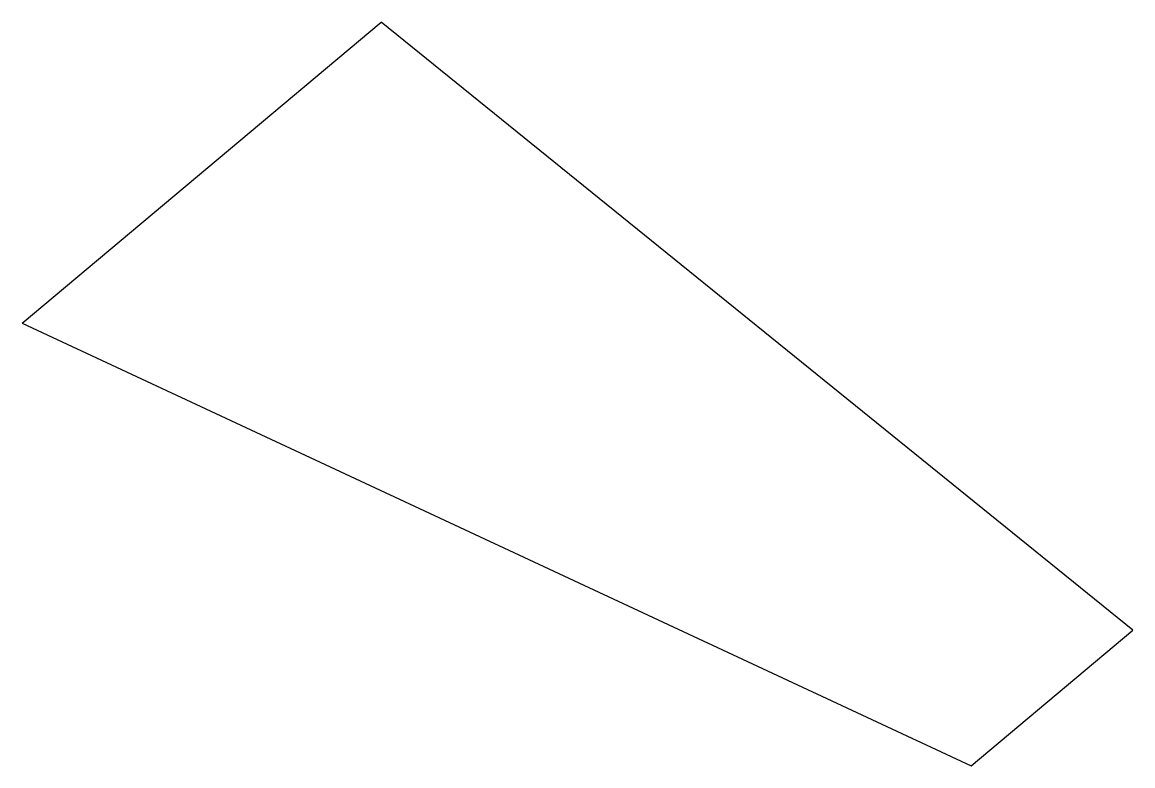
# Model space of a CAD drawing. Header units: millimetres. Extents: x 0 to 438, y -2 to 291.
import ezdxf

# ---------------------------------------------------------------- set-up
doc = ezdxf.new("R2010")
doc.units = ezdxf.units.MM
doc.layers.get('0').update_dxf_attribs({"linetype": 'CONTINUOUS'})

msp = doc.modelspace()

# ---------------------------------------------------------------- linework, layer by layer
for p, q in [((0, 172.14), (141.57, 290.93)), ((438.12, 51), (141.57, 290.93)), ((0, 172.14), (374.42, -2.45)), ((374.42, -2.45), (438.12, 51))]:
    msp.add_line(p, q)

doc.saveas('drawing.dxf')
